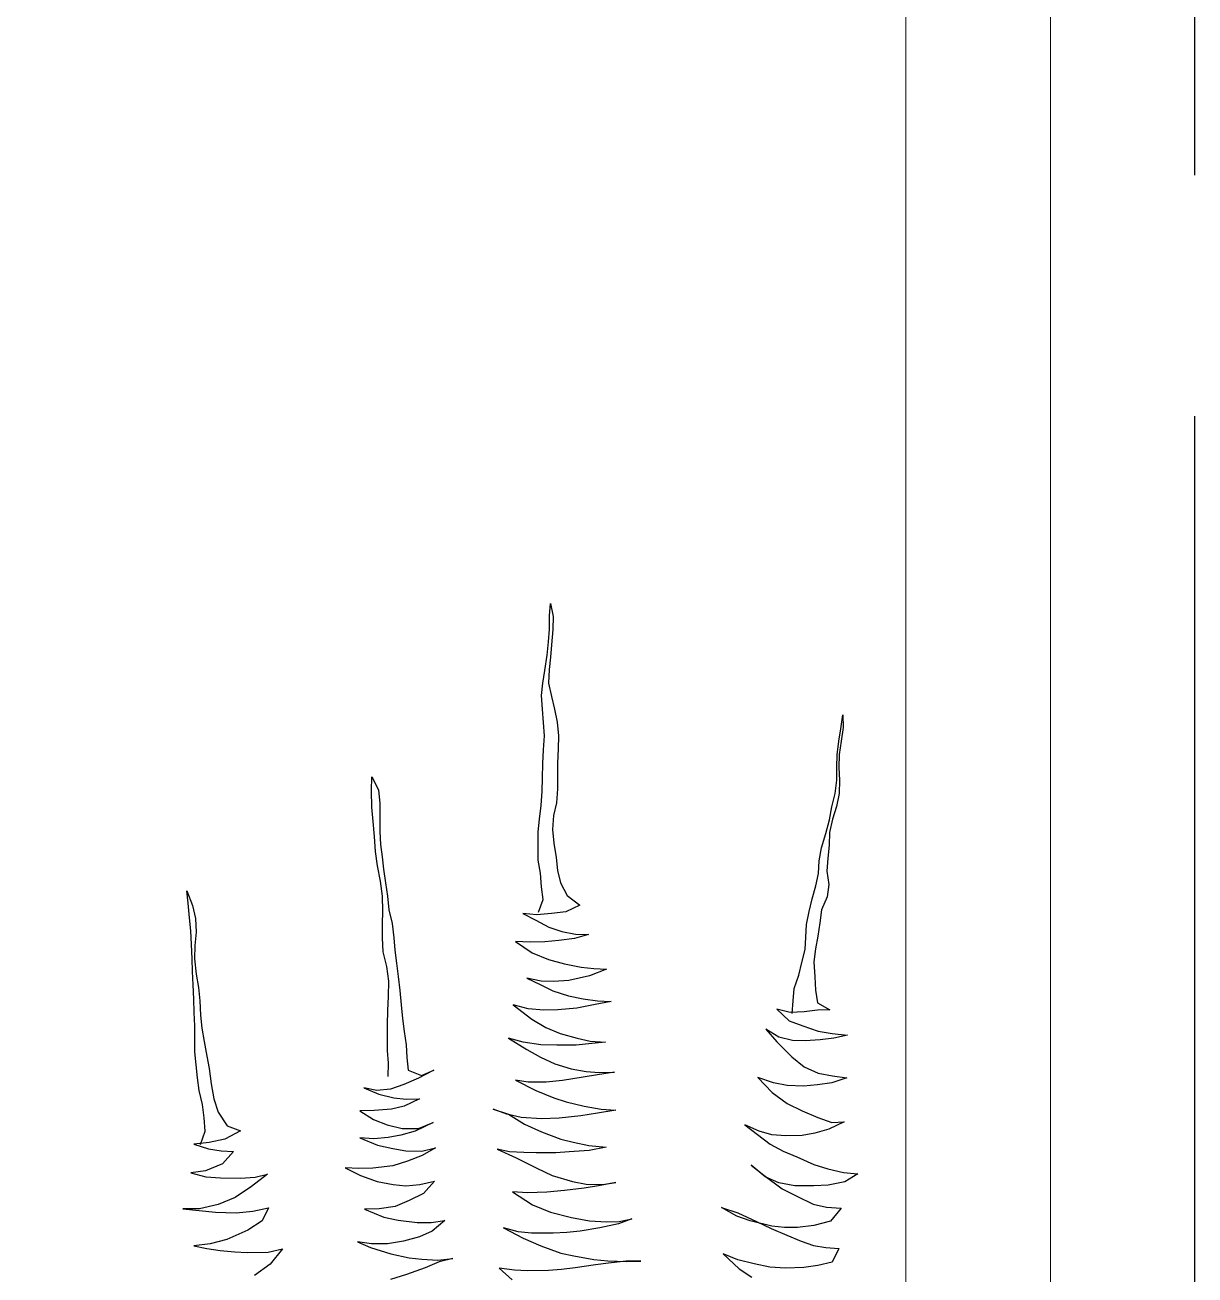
# Model space of a CAD drawing. Header units: metres. Extents: x -58 to 722, y -1100 to 345.
# Drawn here: x 29.873 to 30.48, y 123.818 to 124.467 of the extents above; entities that cross this region are included whole.
import ezdxf

# ---------------------------------------------------------------- set-up
doc = ezdxf.new("R2010")
doc.units = ezdxf.units.M
doc.header["$MEASUREMENT"] = 0
doc.linetypes.add('CENTER2', pattern=[1.125, 0.75, -0.125, 0.125, -0.125])
doc.linetypes.add('CENTERX2', pattern=[4, 2.5, -0.5, 0.5, -0.5])
doc.layers.add('FSR_ARQ_002MURO', color=150, linetype='Continuous', lineweight=30)
doc.layers.add('FSR_ARQ_013VENTANAS', color=4, linetype='Continuous', lineweight=5)
for name, color, linetype in [('FSR_ARQ_005VEGETACION', 64, 'Continuous'), ('FSR_ARQ_016EJES', 135, 'CENTER2'), ('FSR_ARQ_028JARDINERAS', 133, 'Continuous')]:
    doc.layers.add(name, color=color, linetype=linetype)

# ---------------------------------------------------------------- blocks, each defined once
blk = doc.blocks.new('arbustos 01')
at = {"layer": 'FSR_ARQ_005VEGETACION', "color": 103}
for p, q in [((189.08583, -31.15973), (189.08644, -31.15255)), ((189.08644, -31.15255), (189.08787, -31.1601)), ((189.08572, -31.16725), (189.08583, -31.15973)), ((189.08787, -31.1601), (189.08777, -31.16745)), ((189.08528, -31.17459), (189.08572, -31.16725)), ((189.08777, -31.16745), (189.08697, -31.17633)), ((189.08449, -31.18228), (189.08528, -31.17459)), ((189.08697, -31.17633), (189.08636, -31.1835)), ((189.08318, -31.19115), (189.08449, -31.18228)), ((189.08636, -31.1835), (189.08558, -31.19067)), ((189.08188, -31.19848), (189.08318, -31.19115)), ((189.08558, -31.19067), (189.0853, -31.19853)), ((189.08127, -31.20566), (189.08188, -31.19848)), ((189.0853, -31.19853), (189.0869, -31.20625)), ((189.08168, -31.21353), (189.08127, -31.20566)), ((189.0869, -31.20625), (189.08869, -31.21345)), ((189.08243, -31.22106), (189.08168, -31.21353)), ((189.08869, -31.21345), (189.0903, -31.221)), ((189.08284, -31.22893), (189.08243, -31.22106)), ((189.0903, -31.221), (189.09104, -31.22887)), ((189.2537, -31.22476), (189.25484, -31.21673)), ((189.25484, -31.21673), (189.25508, -31.22409)), ((189.08238, -31.23696), (189.08284, -31.22893)), ((189.09104, -31.22887), (189.09077, -31.23639)), ((189.25258, -31.23192), (189.2537, -31.22476)), ((189.25508, -31.22409), (189.25395, -31.23194)), ((189.08194, -31.24482), (189.08238, -31.23696)), ((189.09077, -31.23639), (189.09049, -31.2446)), ((189.25162, -31.23977), (189.25258, -31.23192)), ((189.25395, -31.23194), (189.25282, -31.23962)), ((189.08182, -31.2532), (189.08194, -31.24482)), ((189.09049, -31.2446), (189.09039, -31.25212)), ((189.25152, -31.24695), (189.25162, -31.23977)), ((189.25282, -31.23962), (189.25254, -31.24714)), ((189.09039, -31.25212), (189.09046, -31.25947)), ((189.25142, -31.25448), (189.25152, -31.24695)), ((189.25254, -31.24714), (189.25296, -31.2545)), ((188.98324, -31.26058), (188.98335, -31.25254)), ((188.98335, -31.25254), (188.98718, -31.25995)), ((189.08155, -31.26072), (189.08182, -31.2532)), ((189.25046, -31.26216), (189.25142, -31.25448)), ((189.25296, -31.2545), (189.25285, -31.26202)), ((188.98345, -31.26999), (188.98324, -31.26058)), ((188.98718, -31.25995), (188.98793, -31.26782)), ((189.08109, -31.26909), (189.08155, -31.26072)), ((189.09046, -31.25947), (189.08983, -31.2675)), ((189.24864, -31.26983), (189.25046, -31.26216)), ((189.25285, -31.26202), (189.25121, -31.26952)), ((188.98419, -31.2782), (188.98345, -31.26999)), ((188.98793, -31.26782), (188.98799, -31.27552)), ((189.08013, -31.27694), (189.08109, -31.26909)), ((189.08983, -31.2675), (189.0882, -31.27483)), ((189.24718, -31.27733), (189.24864, -31.26983)), ((189.25121, -31.26952), (189.24889, -31.27684)), ((188.98493, -31.28693), (188.98419, -31.2782)), ((188.98799, -31.27552), (188.98805, -31.28407)), ((189.07935, -31.28428), (189.08013, -31.27694)), ((189.0882, -31.27483), (189.08757, -31.28286)), ((189.24502, -31.28516), (189.24718, -31.27733)), ((189.24889, -31.27684), (189.24725, -31.28451)), ((188.9855, -31.29549), (188.98493, -31.28693)), ((188.98805, -31.28407), (188.98846, -31.29143)), ((189.07923, -31.29266), (189.07935, -31.28428)), ((189.08757, -31.28286), (189.08832, -31.29073)), ((189.24268, -31.29334), (189.24502, -31.28516)), ((189.24725, -31.28451), (189.24698, -31.29186)), ((188.98846, -31.29143), (188.98939, -31.29862)), ((189.0793, -31.30053), (189.07923, -31.29266)), ((189.08832, -31.29073), (189.08958, -31.29896)), ((189.24121, -31.30084), (189.24268, -31.29334)), ((189.24698, -31.29186), (189.24619, -31.29937)), ((188.98658, -31.30388), (188.9855, -31.29549)), ((188.98939, -31.29862), (188.99015, -31.30581)), ((189.08056, -31.30807), (189.0793, -31.30053)), ((189.08958, -31.29896), (189.0905, -31.30649)), ((189.24094, -31.30819), (189.24121, -31.30084)), ((189.24619, -31.29937), (189.24575, -31.30689)), ((188.98834, -31.31263), (188.98658, -31.30388)), ((188.99015, -31.30581), (188.99124, -31.31352)), ((189.08114, -31.31594), (189.08056, -31.30807)), ((189.0905, -31.30649), (189.09211, -31.31369)), ((189.23931, -31.31535), (189.24094, -31.30819)), ((189.24575, -31.30689), (189.24684, -31.3146)), ((188.98959, -31.32136), (188.98834, -31.31263)), ((188.99124, -31.31352), (188.99233, -31.32123)), ((189.08207, -31.3233), (189.08114, -31.31594)), ((189.09211, -31.31369), (189.09595, -31.32093)), ((189.23715, -31.32284), (189.23931, -31.31535)), ((189.24684, -31.3146), (189.24589, -31.32177)), ((188.87755, -31.32531), (188.87679, -31.31812)), ((188.87679, -31.31812), (188.88009, -31.32672)), ((188.98965, -31.32991), (188.98959, -31.32136)), ((188.99233, -31.32123), (188.99325, -31.32911)), ((189.07938, -31.33043), (189.08207, -31.3233)), ((189.09595, -31.32093), (189.10323, -31.3265)), ((189.23551, -31.33017), (189.23715, -31.32284)), ((189.24589, -31.32177), (189.24254, -31.32924)), ((188.87829, -31.3337), (188.87755, -31.32531)), ((188.88009, -31.32672), (188.8817, -31.33409)), ((188.98954, -31.33744), (188.98965, -31.32991)), ((188.99325, -31.32911), (188.99502, -31.337)), ((189.07853, -31.33198), (189.0705, -31.33135)), ((189.0705, -31.33135), (189.07797, -31.33522)), ((189.08692, -31.33123), (189.07853, -31.33198)), ((189.09514, -31.33032), (189.08692, -31.33123)), ((189.10323, -31.3265), (189.09514, -31.33032)), ((189.23405, -31.33768), (189.23551, -31.33017)), ((189.24254, -31.32924), (189.24158, -31.33675)), ((188.87904, -31.34124), (188.87829, -31.3337)), ((188.8817, -31.33409), (188.88211, -31.34196)), ((188.98961, -31.3453), (188.98954, -31.33744)), ((188.99502, -31.337), (188.99611, -31.34522)), ((189.07797, -31.33522), (189.08544, -31.33908)), ((189.23361, -31.34485), (189.23405, -31.33768)), ((189.24158, -31.33675), (189.24045, -31.34426)), ((188.87945, -31.34911), (188.87904, -31.34124)), ((188.88211, -31.34196), (188.88132, -31.34982)), ((188.98984, -31.35334), (188.98961, -31.3453)), ((188.99611, -31.34522), (188.99669, -31.35241)), ((189.08544, -31.33908), (189.09293, -31.34158)), ((189.10023, -31.34578), (189.09115, -31.34685)), ((189.09293, -31.34158), (189.10078, -31.34322)), ((189.10829, -31.34349), (189.10023, -31.34578)), ((189.10078, -31.34322), (189.10829, -31.34349)), ((189.23317, -31.35203), (189.23361, -31.34485)), ((189.24045, -31.34426), (189.23916, -31.3516)), ((188.87984, -31.35749), (188.87945, -31.34911)), ((188.88132, -31.34982), (188.88121, -31.35751)), ((188.99669, -31.35241), (188.99762, -31.35994)), ((189.07472, -31.34783), (189.06618, -31.34737)), ((189.06618, -31.34737), (189.07584, -31.354)), ((189.0831, -31.3476), (189.07472, -31.34783)), ((189.09115, -31.34685), (189.0831, -31.3476)), ((189.23118, -31.35952), (189.23317, -31.35203)), ((189.23916, -31.3516), (189.2382, -31.35911)), ((188.87992, -31.36467), (188.87984, -31.35749)), ((188.88121, -31.35751), (188.88212, -31.36624)), ((188.99195, -31.36192), (188.98984, -31.35334)), ((188.99762, -31.35994), (188.99854, -31.36765)), ((189.07584, -31.354), (189.08519, -31.35788)), ((189.08519, -31.35788), (189.09439, -31.3604)), ((189.22955, -31.36685), (189.23118, -31.35952)), ((189.2382, -31.35911), (189.23877, -31.36783)), ((188.88033, -31.37237), (188.87992, -31.36467)), ((188.88212, -31.36624), (188.88338, -31.37395)), ((188.9932, -31.37031), (188.99195, -31.36192)), ((189.09439, -31.3604), (189.10411, -31.36224)), ((189.10883, -31.36727), (189.09699, -31.36984)), ((189.10411, -31.36224), (189.11145, -31.36303)), ((189.11862, -31.36347), (189.10883, -31.36727)), ((189.11145, -31.36303), (189.11862, -31.36347)), ((189.22688, -31.37451), (189.22955, -31.36685)), ((188.88073, -31.38076), (188.88033, -31.37237)), ((188.88338, -31.37395), (188.8843, -31.38166)), ((188.99308, -31.3792), (188.9932, -31.37031)), ((188.99854, -31.36765), (188.99946, -31.3757)), ((189.08092, -31.37031), (189.07273, -31.36866)), ((189.07273, -31.36866), (189.08038, -31.37218)), ((189.08038, -31.37218), (189.08768, -31.37587)), ((189.0881, -31.37041), (189.08092, -31.37031)), ((189.09699, -31.36984), (189.0881, -31.37041)), ((189.22627, -31.38169), (189.22688, -31.37451)), ((189.23877, -31.36783), (189.23917, -31.37553)), ((188.88096, -31.38845), (188.88073, -31.38076)), ((188.8843, -31.38166), (188.88453, -31.38987)), ((188.99263, -31.38723), (188.99308, -31.3792)), ((188.99946, -31.3757), (189.00037, -31.38392)), ((189.08768, -31.37587), (189.0967, -31.37873)), ((189.0967, -31.37873), (189.10523, -31.38056)), ((189.10523, -31.38056), (189.11342, -31.38169)), ((189.11342, -31.38169), (189.12128, -31.38197)), ((189.22565, -31.38903), (189.22627, -31.38169)), ((189.23917, -31.37553), (189.24027, -31.38273)), ((188.88137, -31.39598), (188.88096, -31.38845)), ((188.99235, -31.39544), (188.99263, -31.38723)), ((189.00037, -31.38392), (189.00112, -31.39179)), ((189.07352, -31.38628), (189.06483, -31.38394)), ((189.06483, -31.38394), (189.07566, -31.39229)), ((189.08257, -31.38709), (189.07352, -31.38628)), ((189.09061, -31.38685), (189.08257, -31.38709)), ((189.10156, -31.38581), (189.09061, -31.38685)), ((189.11219, -31.38373), (189.10156, -31.38581)), ((189.12128, -31.38197), (189.11219, -31.38373)), ((189.22464, -31.38833), (189.2168, -31.38652)), ((189.2168, -31.38652), (189.22389, -31.39311)), ((189.23268, -31.38793), (189.22464, -31.38833)), ((189.24021, -31.387), (189.23268, -31.38793)), ((189.2474, -31.38676), (189.24021, -31.387)), ((189.24027, -31.38273), (189.2474, -31.38676)), ((188.88127, -31.40367), (188.88137, -31.39598)), ((188.88453, -31.38987), (188.88529, -31.3974)), ((188.99242, -31.40296), (188.99235, -31.39544)), ((189.00112, -31.39179), (189.00204, -31.39933)), ((189.07566, -31.39229), (189.08363, -31.39702)), ((189.22389, -31.39311), (189.23188, -31.39612)), ((189.23188, -31.39612), (189.24073, -31.39915)), ((188.88529, -31.3974), (188.88672, -31.40512)), ((188.99249, -31.41031), (188.99242, -31.40296)), ((189.00204, -31.39933), (189.00313, -31.40704)), ((189.07069, -31.40556), (189.06217, -31.40322)), ((189.06217, -31.40322), (189.07269, -31.40969)), ((189.08363, -31.39702), (189.09196, -31.40055)), ((189.09196, -31.40055), (189.10184, -31.40325)), ((189.10184, -31.40325), (189.10917, -31.40489)), ((189.21795, -31.4026), (189.21049, -31.39789)), ((189.21049, -31.39789), (189.21688, -31.40532)), ((189.22596, -31.40442), (189.21795, -31.4026)), ((189.24073, -31.39915), (189.24875, -31.40046)), ((189.24974, -31.40321), (189.24186, -31.40413)), ((189.24875, -31.40046), (189.25763, -31.40143)), ((189.25763, -31.40143), (189.24974, -31.40321)), ((188.88134, -31.41103), (188.88127, -31.40367)), ((188.88672, -31.40512), (188.88832, -31.41352)), ((188.99307, -31.4175), (188.99249, -31.41031)), ((189.00313, -31.40704), (189.00355, -31.41423)), ((189.08076, -31.40707), (189.07069, -31.40556)), ((189.07269, -31.40969), (189.08066, -31.41408)), ((189.08999, -31.40719), (189.08076, -31.40707)), ((189.1011, -31.40717), (189.08999, -31.40719)), ((189.11018, -31.40627), (189.1011, -31.40717)), ((189.10917, -31.40489), (189.11805, -31.40552)), ((189.11805, -31.40552), (189.11018, -31.40627)), ((189.21688, -31.40532), (189.22549, -31.41399)), ((189.23314, -31.40469), (189.22596, -31.40442)), ((189.24186, -31.40413), (189.23314, -31.40469)), ((188.88209, -31.41856), (188.88134, -31.41103)), ((188.88832, -31.41352), (188.88959, -31.42071)), ((188.9928, -31.42536), (188.99307, -31.4175)), ((189.00355, -31.41423), (189.0043, -31.42159)), ((189.08066, -31.41408), (189.08882, -31.41795)), ((189.22549, -31.41399), (189.23259, -31.41973)), ((188.88285, -31.42609), (188.88209, -31.41856)), ((188.88959, -31.42071), (188.89084, -31.42945)), ((189.0043, -31.42159), (189.01196, -31.4246)), ((189.01918, -31.42162), (189.01022, -31.42628)), ((189.01196, -31.4246), (189.01918, -31.42162)), ((189.08882, -31.41795), (189.09835, -31.42081)), ((189.09835, -31.42081), (189.10688, -31.42247)), ((189.11352, -31.42427), (189.10513, -31.42569)), ((189.10688, -31.42247), (189.1144, -31.42291)), ((189.12329, -31.42286), (189.11352, -31.42427)), ((189.1144, -31.42291), (189.12329, -31.42286)), ((189.23259, -31.41973), (189.24075, -31.42326)), ((189.24075, -31.42326), (189.24893, -31.42491)), ((189.24893, -31.42491), (189.25712, -31.42605)), ((188.88394, -31.43329), (188.88285, -31.42609)), ((188.89084, -31.42945), (188.89226, -31.43819)), ((188.98619, -31.43331), (188.97886, -31.43184)), ((188.97886, -31.43184), (188.98736, -31.43538)), ((189.0018, -31.42993), (188.99407, -31.43256)), ((189.01022, -31.42628), (189.0018, -31.42993)), ((189.07346, -31.42851), (189.06612, -31.42739)), ((189.06612, -31.42739), (189.07784, -31.43336)), ((189.08389, -31.42848), (189.07346, -31.42851)), ((189.0933, -31.42758), (189.08389, -31.42848)), ((189.10513, -31.42569), (189.0933, -31.42758)), ((189.21502, -31.42889), (189.206, -31.42587)), ((189.206, -31.42587), (189.21409, -31.43452)), ((189.22287, -31.43054), (189.21502, -31.42889)), ((189.23227, -31.43084), (189.22287, -31.43054)), ((189.24031, -31.43009), (189.23227, -31.43084)), ((189.24854, -31.42884), (189.24031, -31.43009)), ((189.25712, -31.42605), (189.24854, -31.42884)), ((188.88572, -31.44135), (188.88394, -31.43329)), ((188.89226, -31.43819), (188.89472, -31.44592)), ((188.99407, -31.43256), (188.98619, -31.43331)), ((188.98736, -31.43538), (188.99605, -31.43755)), ((188.99605, -31.43755), (189.00322, -31.43833)), ((189.01092, -31.43809), (189.00197, -31.44242)), ((189.00322, -31.43833), (189.01092, -31.43809)), ((189.07784, -31.43336), (189.08821, -31.4376)), ((189.08821, -31.4376), (189.09536, -31.43992)), ((189.21409, -31.43452), (189.22273, -31.4408)), ((188.88681, -31.44906), (188.88572, -31.44135)), ((188.89472, -31.44592), (188.90008, -31.45369)), ((188.98467, -31.44492), (188.97646, -31.44498)), ((188.97646, -31.44498), (188.98425, -31.45004)), ((188.99476, -31.4442), (188.98467, -31.44492)), ((189.00197, -31.44242), (188.99476, -31.4442)), ((189.06124, -31.44698), (189.05341, -31.44414)), ((189.05341, -31.44414), (189.06209, -31.44699)), ((189.09536, -31.43992), (189.10575, -31.44246)), ((189.1134, -31.44632), (189.1038, -31.4479)), ((189.10575, -31.44246), (189.11565, -31.44413)), ((189.12402, -31.44476), (189.1134, -31.44632)), ((189.11565, -31.44413), (189.12402, -31.44476)), ((189.22273, -31.4408), (189.23139, -31.44502)), ((189.23139, -31.44502), (189.2404, -31.4489)), ((188.88722, -31.45676), (188.88681, -31.44906)), ((188.90008, -31.45369), (188.90774, -31.45652)), ((188.98425, -31.45004), (188.99225, -31.45306)), ((188.99225, -31.45306), (189.00094, -31.45523)), ((189.01877, -31.45188), (189.00844, -31.4567)), ((189.01034, -31.45518), (189.01877, -31.45188)), ((189.06942, -31.44897), (189.06124, -31.44698)), ((189.06209, -31.44699), (189.07142, -31.45276)), ((189.08121, -31.44965), (189.06942, -31.44897)), ((189.07142, -31.45276), (189.0811, -31.45717)), ((189.09147, -31.44927), (189.08121, -31.44965)), ((189.1038, -31.4479), (189.09147, -31.44927)), ((189.20661, -31.45682), (189.19845, -31.45312)), ((189.19845, -31.45312), (189.20573, -31.45869)), ((189.2404, -31.4489), (189.24857, -31.45175)), ((189.25576, -31.45133), (189.24681, -31.45566)), ((189.24857, -31.45175), (189.25576, -31.45133)), ((188.88462, -31.46454), (188.88722, -31.45676)), ((188.90774, -31.45652), (188.89861, -31.46136)), ((188.98445, -31.46116), (188.97642, -31.46071)), ((188.97642, -31.46071), (188.98662, -31.46478)), ((188.99283, -31.46042), (188.98445, -31.46116)), ((189.00003, -31.45915), (188.99283, -31.46042)), ((189.00844, -31.4567), (189.00003, -31.45915)), ((189.00094, -31.45523), (189.01034, -31.45518)), ((189.0811, -31.45717), (189.09233, -31.46143)), ((189.20573, -31.45869), (189.21301, -31.46426)), ((189.21393, -31.45897), (189.20661, -31.45682)), ((189.22213, -31.45943), (189.21393, -31.45897)), ((189.23137, -31.45921), (189.22213, -31.45943)), ((189.23874, -31.45794), (189.23137, -31.45921)), ((189.24681, -31.45566), (189.23874, -31.45794)), ((188.88969, -31.46329), (188.88079, -31.4642)), ((188.88079, -31.4642), (188.88913, -31.46704)), ((188.88913, -31.46704), (188.89647, -31.46817)), ((188.89861, -31.46136), (188.88969, -31.46329)), ((188.89647, -31.46817), (188.90364, -31.46844)), ((188.98662, -31.46478), (188.99548, -31.46678)), ((188.99548, -31.46678), (189.00299, -31.46808)), ((189.00299, -31.46808), (189.01222, -31.46837)), ((189.01222, -31.46837), (189.02011, -31.46643)), ((189.02011, -31.46643), (189.01236, -31.47077)), ((189.06282, -31.46872), (189.05566, -31.46725)), ((189.05566, -31.46725), (189.06654, -31.47219)), ((189.09233, -31.46143), (189.09949, -31.46323)), ((189.10866, -31.46797), (189.09719, -31.46867)), ((189.09949, -31.46323), (189.10852, -31.46506)), ((189.10852, -31.46506), (189.11843, -31.46605)), ((189.11843, -31.46605), (189.10866, -31.46797)), ((189.21301, -31.46426), (189.22047, -31.46829)), ((189.22047, -31.46829), (189.22846, -31.47165)), ((188.90364, -31.46844), (188.89722, -31.4757)), ((189.00393, -31.47407), (188.99552, -31.4767)), ((189.01236, -31.47077), (189.00393, -31.47407)), ((189.07102, -31.46917), (189.06282, -31.46872)), ((189.06654, -31.47219), (189.0786, -31.47817)), ((189.0782, -31.46927), (189.07102, -31.46917)), ((189.08949, -31.46925), (189.0782, -31.46927)), ((189.09719, -31.46867), (189.08949, -31.46925)), ((189.22846, -31.47165), (189.23815, -31.47606)), ((188.88742, -31.47967), (188.87903, -31.48076)), ((188.87903, -31.48076), (188.88771, -31.4831)), ((188.89722, -31.4757), (188.88742, -31.47967)), ((188.9233, -31.48153), (188.91397, -31.48875)), ((188.91609, -31.48331), (188.9233, -31.48153)), ((188.97583, -31.47831), (188.96797, -31.47803)), ((188.96797, -31.47803), (188.9768, -31.48243)), ((188.98404, -31.47808), (188.97583, -31.47831)), ((188.9768, -31.48243), (188.9865, -31.48581)), ((188.99552, -31.4767), (188.98404, -31.47808)), ((189.0786, -31.47817), (189.08726, -31.48239)), ((189.08726, -31.48239), (189.09901, -31.4858)), ((189.21019, -31.48303), (189.20207, -31.47642)), ((189.20207, -31.47642), (189.20934, -31.48216)), ((189.20934, -31.48216), (189.22001, -31.49)), ((189.23815, -31.47606), (189.24632, -31.47856)), ((189.24632, -31.47856), (189.25536, -31.48057)), ((189.25536, -31.48057), (189.26355, -31.48136)), ((189.26355, -31.48136), (189.25597, -31.48605)), ((188.88771, -31.4831), (188.89608, -31.48372)), ((188.89608, -31.48372), (188.90771, -31.48388)), ((188.91397, -31.48875), (188.90465, -31.49495)), ((188.90771, -31.48388), (188.91609, -31.48331)), ((188.9865, -31.48581), (188.99571, -31.48764)), ((188.99571, -31.48764), (189.00289, -31.48825)), ((189.00289, -31.48825), (189.0111, -31.48751)), ((189.0111, -31.48751), (189.01951, -31.48557)), ((189.01951, -31.48557), (189.01308, -31.49266)), ((189.1058, -31.48965), (189.09449, -31.49103)), ((189.09901, -31.4858), (189.10703, -31.48727)), ((189.11402, -31.48822), (189.1058, -31.48965)), ((189.10703, -31.48727), (189.11643, -31.48757)), ((189.12414, -31.48648), (189.11402, -31.48822)), ((189.11643, -31.48757), (189.12414, -31.48648)), ((189.218, -31.48656), (189.21019, -31.48303)), ((189.22721, -31.48822), (189.218, -31.48656)), ((189.23815, -31.48837), (189.22721, -31.48822)), ((189.24637, -31.48797), (189.23815, -31.48837)), ((189.25597, -31.48605), (189.24637, -31.48797)), ((188.90465, -31.49495), (188.89485, -31.4991)), ((189.00499, -31.49683), (188.99691, -31.50014)), ((189.01308, -31.49266), (189.00499, -31.49683)), ((189.0731, -31.49228), (189.06456, -31.49182)), ((189.06456, -31.49182), (189.07592, -31.49933)), ((189.08422, -31.49192), (189.0731, -31.49228)), ((189.09449, -31.49103), (189.08422, -31.49192)), ((189.22001, -31.49), (189.22833, -31.49422)), ((189.22833, -31.49422), (189.23784, -31.49879)), ((188.88404, -31.50151), (188.87447, -31.50155)), ((188.87447, -31.50155), (188.88386, -31.50254)), ((188.88386, -31.50254), (188.89325, -31.50352)), ((188.89485, -31.4991), (188.88404, -31.50151)), ((188.89325, -31.50352), (188.90521, -31.50385)), ((188.90521, -31.50385), (188.9148, -31.50296)), ((188.9148, -31.50296), (188.92389, -31.50103)), ((188.92389, -31.50103), (188.9202, -31.5085)), ((188.98766, -31.50155), (188.97911, -31.50178)), ((188.97911, -31.50178), (188.99033, -31.50638)), ((188.99691, -31.50014), (188.98766, -31.50155)), ((189.07592, -31.49933), (189.08629, -31.50358)), ((189.08629, -31.50358), (189.09856, -31.50665)), ((189.1938, -31.50589), (189.18498, -31.50081)), ((189.18498, -31.50081), (189.19434, -31.50385)), ((189.19434, -31.50385), (189.20522, -31.50895)), ((189.23784, -31.49879), (189.24551, -31.50061)), ((189.24551, -31.50061), (189.25388, -31.50123)), ((189.25388, -31.50123), (189.2478, -31.50868)), ((188.9202, -31.5085), (188.91192, -31.51386)), ((188.99033, -31.50638), (188.99851, -31.5082)), ((188.99851, -31.5082), (189.00961, -31.50937)), ((189.00961, -31.50937), (189.01764, -31.50948)), ((189.01764, -31.50948), (189.02553, -31.50822)), ((189.02553, -31.50822), (189.01809, -31.51445)), ((189.09856, -31.50665), (189.10879, -31.5085)), ((189.10879, -31.5085), (189.1187, -31.50915)), ((189.12552, -31.51026), (189.11489, -31.51251)), ((189.1187, -31.50915), (189.12588, -31.5089)), ((189.13326, -31.50729), (189.12552, -31.51026)), ((189.12588, -31.5089), (189.13326, -31.50729)), ((189.20146, -31.50856), (189.1938, -31.50589)), ((189.2139, -31.51163), (189.20146, -31.50856)), ((189.20522, -31.50895), (189.21354, -31.513)), ((189.23819, -31.51128), (189.22877, -31.51235)), ((189.2478, -31.50868), (189.23819, -31.51128)), ((188.91192, -31.51386), (188.89971, -31.51917)), ((189.01086, -31.51777), (189.0016, -31.52021)), ((189.01809, -31.51445), (189.01086, -31.51777)), ((189.06767, -31.51478), (189.05932, -31.51261)), ((189.05932, -31.51261), (189.0707, -31.51841)), ((189.07535, -31.51557), (189.06767, -31.51478)), ((189.0707, -31.51841), (189.08072, -31.52299)), ((189.08783, -31.51557), (189.07535, -31.51557)), ((189.09588, -31.51516), (189.08783, -31.51557)), ((189.10341, -31.51441), (189.09588, -31.51516)), ((189.11489, -31.51251), (189.10341, -31.51441)), ((189.21354, -31.513), (189.22272, -31.51671)), ((189.22124, -31.51225), (189.2139, -31.51163)), ((189.22877, -31.51235), (189.22124, -31.51225)), ((189.22272, -31.51671), (189.23088, -31.52024)), ((188.89027, -31.52177), (188.88085, -31.52284)), ((188.88085, -31.52284), (188.88835, -31.52448)), ((188.88835, -31.52448), (188.89586, -31.52561)), ((188.89971, -31.51917), (188.89027, -31.52177)), ((188.89586, -31.52561), (188.90439, -31.52641)), ((188.92371, -31.5265), (188.93195, -31.52473)), ((188.93195, -31.52473), (188.92482, -31.53353)), ((188.98328, -31.52184), (188.97509, -31.5207)), ((188.97509, -31.5207), (188.98257, -31.52388)), ((188.98257, -31.52388), (188.99432, -31.52746)), ((188.99251, -31.52179), (188.98328, -31.52184)), ((189.0016, -31.52021), (188.99251, -31.52179)), ((189.08072, -31.52299), (189.09229, -31.52708)), ((189.23088, -31.52024), (189.23803, -31.52273)), ((189.23803, -31.52273), (189.2452, -31.52386)), ((189.2452, -31.52386), (189.25254, -31.52447)), ((189.25254, -31.52447), (189.24884, -31.53228)), ((188.90439, -31.52641), (188.91157, -31.52685)), ((188.91157, -31.52685), (188.92371, -31.5265)), ((188.99432, -31.52746), (189.00489, -31.52983)), ((189.00489, -31.52983), (189.01223, -31.53061)), ((189.01223, -31.53061), (189.02145, -31.53108)), ((189.02229, -31.53212), (189.01421, -31.5356)), ((189.02145, -31.53108), (189.03002, -31.53017)), ((189.03002, -31.53017), (189.02229, -31.53212)), ((189.09229, -31.52708), (189.0998, -31.52872)), ((189.0998, -31.52872), (189.11139, -31.53076)), ((189.11139, -31.53076), (189.11942, -31.53155)), ((189.11974, -31.53293), (189.11238, -31.53385)), ((189.11942, -31.53155), (189.13036, -31.53204)), ((189.13002, -31.5317), (189.11974, -31.53293)), ((189.1384, -31.53181), (189.13002, -31.5317)), ((189.13036, -31.53204), (189.1384, -31.53181)), ((189.19432, -31.53103), (189.18599, -31.5275)), ((189.18599, -31.5275), (189.1951, -31.53617)), ((189.20386, -31.53338), (189.19432, -31.53103)), ((189.24884, -31.53228), (189.24044, -31.53422)), ((188.92482, -31.53353), (188.91567, -31.54007)), ((189.00339, -31.53938), (188.99411, -31.54233)), ((189.01421, -31.5356), (189.00339, -31.53938)), ((189.06566, -31.53698), (189.05678, -31.53583)), ((189.05678, -31.53583), (189.06438, -31.5426)), ((189.07301, -31.53725), (189.06566, -31.53698)), ((189.08532, -31.53707), (189.07301, -31.53725)), ((189.09268, -31.53649), (189.08532, -31.53707)), ((189.10056, -31.53557), (189.09268, -31.53649)), ((189.11238, -31.53385), (189.10056, -31.53557)), ((189.1951, -31.53617), (189.20239, -31.54106)), ((189.2129, -31.53522), (189.20386, -31.53338)), ((189.22195, -31.53585), (189.2129, -31.53522)), ((189.23239, -31.53548), (189.22195, -31.53585)), ((189.24044, -31.53422), (189.23239, -31.53548))]:
    blk.add_line(p, q, dxfattribs=at)

msp = doc.modelspace()

# ---------------------------------------------------------------- linework, layer by layer
at = {"layer": 'FSR_ARQ_002MURO', "lineweight": 0}
msp.add_line((30.40473, 125.83878), (30.40473, 123.33878), dxfattribs=at)
at = {"layer": 'FSR_ARQ_013VENTANAS', "lineweight": 0}
msp.add_lwpolyline([(30.32973, 123.33878), (30.32973, 125.76378), (29.47973, 125.76378), (29.47973, 123.33878)], dxfattribs=at)
at = {"layer": 'FSR_ARQ_016EJES', "linetype": 'CENTERX2', "ltscale": 0.25}
msp.add_line((30.47973, 119.63878), (30.47973, 128.64091), dxfattribs=at)
at = {"layer": 'FSR_ARQ_028JARDINERAS', "lineweight": 0}
msp.add_lwpolyline([(29.40473, 123.33878), (30.40473, 123.33878), (30.40473, 125.83878), (29.40473, 125.83878)], close=True, dxfattribs=at)

# ---------------------------------------------------------------- block references
at = {"layer": 'FSR_ARQ_005VEGETACION', "xscale": 0.9, "yscale": 0.9, "zscale": 0.9}
msp.add_blockref('arbustos 01', (-140.0324, 152.20383), dxfattribs=at)

doc.saveas('drawing.dxf')
